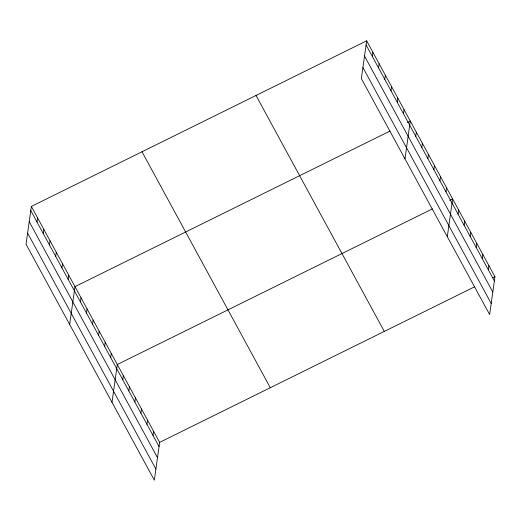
<?xml version="1.0" encoding="UTF-8"?>
<svg xmlns="http://www.w3.org/2000/svg" width="521" height="521" viewBox="0 0 521 521"><rect width="100%" height="100%" fill="white"/><g stroke="black" fill="none" stroke-linecap="round" stroke-linejoin="round"><path stroke-width="0.78" d="M31.364 206.42L26.05 244.232L154.327 480.18L159.641 442.375L31.364 206.42L366.673 40.82L494.95 276.768L489.636 314.58L361.359 78.625L366.673 40.82M37.011 222.037L37.597 217.882M43.243 233.499L43.823 229.344M49.469 244.961L50.055 240.806M55.701 256.423L56.288 252.262M61.934 267.879L62.513 263.724M68.16 279.341L68.746 275.186M69.664 324.453L74.978 286.648L390.04 131.045M80.442 301.926L81.022 297.771M86.486 313.049L87.072 308.894M92.536 324.173L93.122 320.018M98.58 335.296L99.166 331.141M104.63 346.419L105.216 342.264M110.68 357.543L111.26 353.388M111.995 402.316L117.31 364.511L432.371 208.908M122.774 379.789L123.353 375.634M128.817 390.913L129.403 386.758M134.867 402.036L135.453 397.881M140.911 413.16L141.497 409.005M146.961 424.283L147.547 420.128M153.011 435.406L153.591 431.251M372.32 56.437L372.906 52.276M378.552 67.893L379.138 63.738M384.785 79.355L385.364 75.2M391.01 90.817L391.597 86.662M397.243 102.279L397.829 98.117M403.475 113.734L404.055 109.579M404.973 158.853L410.288 121.041L407.396 122.468M415.751 136.32L416.338 132.165M421.802 147.443L422.381 143.288M427.845 158.566L428.431 154.411M433.895 169.69L434.475 165.535M439.939 180.813L440.525 176.658M445.989 191.936L446.569 187.781M447.305 236.716L452.619 198.905L449.727 200.331M458.083 214.183L458.669 210.028M464.126 225.306L464.712 221.151M470.176 236.43L470.763 232.275M476.227 247.553L476.806 243.398M482.27 258.676L482.856 254.522M488.32 269.8L488.9 265.645M159.641 442.375L474.703 286.765M492.781 277.836L494.95 276.768M366.087 44.975L494.364 280.923M364.531 56.079L492.807 292.027M362.922 67.522L491.199 303.469M256.019 95.467L384.296 331.415M142.018 151.774L270.295 387.722M30.778 210.582L159.055 446.53M29.222 221.685L157.492 457.633M27.613 233.128L155.89 469.076"/></g></svg>
